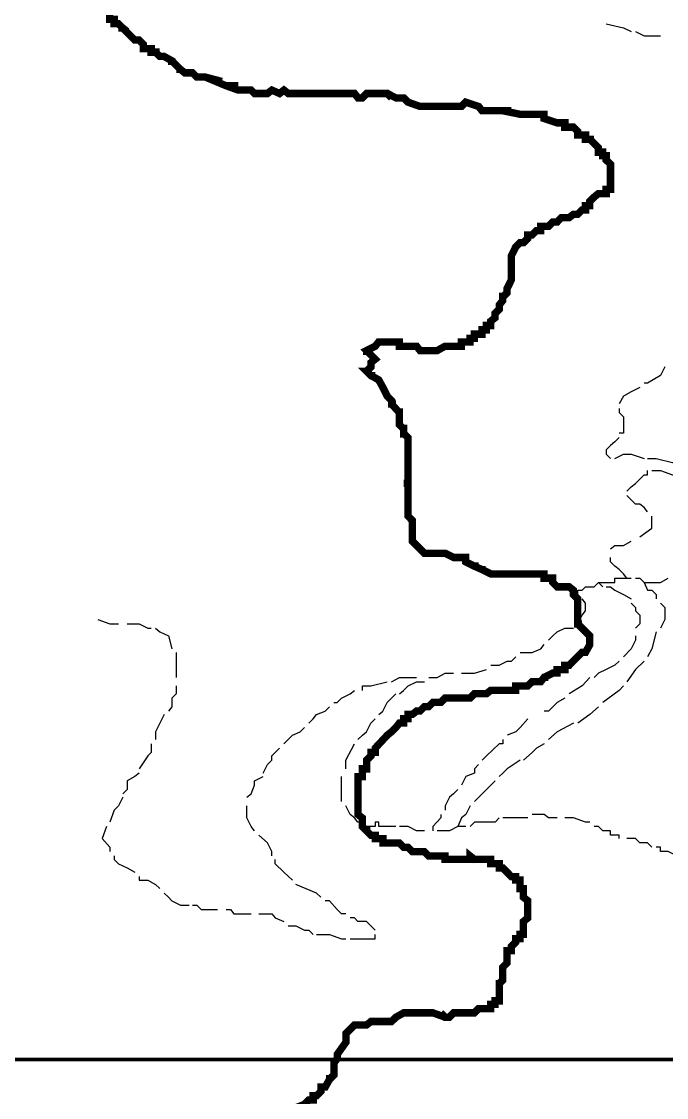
# Model space of a CAD drawing. Header units: millimetres. Extents: x -3588 to 75209, y -3737 to 38254.
# Drawn here: x 27553.7 to 27765, y 5341 to 5693.2 of the extents above; entities that cross this region are included whole.
import ezdxf

# ---------------------------------------------------------------- set-up
doc = ezdxf.new("R2010")
doc.units = ezdxf.units.MM
doc.layers.add('P', color=253, linetype='Continuous')

msp = doc.modelspace()

# ---------------------------------------------------------------- linework, layer by layer
at = {"layer": 'P', "const_width": 2.417}
for points in [[(27714.156, 5389.033), (27714.156, 5390.441), (27715.564, 5391.85), (27715.564, 5392.97), (27716.989, 5392.97), (27716.989, 5394.394), (27718.109, 5394.394), (27718.109, 5395.803), (27718.109, 5397.211), (27718.109, 5398.619), (27719.517, 5399.755), (27719.517, 5401.164), (27719.517, 5402.572), (27719.517, 5403.98), (27719.517, 5405.405), (27718.109, 5406.525), (27718.109, 5407.933), (27718.109, 5409.358), (27716.989, 5409.358), (27716.989, 5410.766), (27716.989, 5412.174), (27715.564, 5412.174), (27715.564, 5413.295), (27714.156, 5413.295), (27712.748, 5414.719), (27711.339, 5416.127), (27710.203, 5416.127), (27710.203, 5417.536), (27708.795, 5417.536), (27707.386, 5417.536), (27707.386, 5418.944), (27705.978, 5418.944), (27704.554, 5418.944), (27703.433, 5418.944), (27702.025, 5418.944), (27700.617, 5420.08), (27700.617, 5418.944), (27699.193, 5418.944), (27697.784, 5418.944), (27696.664, 5418.944), (27695.24, 5418.944), (27693.831, 5418.944), (27692.423, 5418.944), (27692.423, 5420.08), (27691.015, 5420.08), (27689.878, 5420.08), (27688.47, 5420.08), (27687.062, 5420.08), (27685.653, 5421.488), (27684.229, 5421.488), (27683.109, 5421.488), (27681.7, 5421.488), (27680.292, 5422.897), (27678.868, 5422.897), (27677.459, 5424.305), (27676.339, 5424.305), (27674.915, 5424.305), (27673.507, 5424.305), (27672.098, 5424.305), (27672.098, 5425.729), (27670.69, 5425.729), (27669.554, 5425.729), (27669.554, 5426.85), (27668.145, 5426.85), (27666.737, 5428.258), (27665.329, 5429.682), (27665.329, 5431.091), (27665.329, 5432.499), (27663.904, 5433.619), (27663.904, 5435.044), (27663.904, 5436.452), (27663.904, 5437.86), (27663.904, 5439.269), (27663.904, 5440.405), (27663.904, 5441.813), (27663.904, 5443.222), (27663.904, 5444.63), (27663.904, 5446.054), (27665.329, 5446.054), (27665.329, 5447.174), (27665.329, 5448.583), (27666.737, 5448.583), (27666.737, 5450.007), (27666.737, 5451.415), (27668.145, 5452.824), (27668.145, 5453.944), (27669.554, 5453.944), (27669.554, 5455.368), (27673.507, 5459.593), (27674.915, 5460.73), (27676.339, 5462.138), (27677.459, 5463.546), (27678.868, 5463.546), (27678.868, 5464.955), (27680.292, 5464.955), (27680.292, 5466.379), (27681.7, 5466.379), (27683.109, 5467.499), (27684.229, 5467.499), (27685.653, 5468.907), (27687.062, 5468.907), (27688.47, 5470.332), (27691.015, 5470.332), (27692.423, 5471.74), (27693.831, 5471.74), (27695.24, 5471.74), (27696.664, 5471.74), (27697.784, 5471.74), (27699.193, 5471.74), (27700.617, 5471.74), (27702.025, 5473.148), (27703.433, 5473.148), (27704.554, 5473.148), (27705.978, 5473.148), (27707.386, 5474.269), (27708.795, 5474.269), (27710.203, 5474.269), (27711.339, 5474.269), (27712.748, 5474.269), (27714.156, 5474.269), (27715.564, 5474.269), (27715.564, 5475.693), (27718.109, 5475.693), (27719.517, 5475.693), (27720.942, 5477.101), (27722.35, 5477.101), (27723.758, 5477.101), (27724.878, 5478.51), (27727.711, 5479.918), (27729.119, 5479.918), (27729.119, 5481.054), (27730.528, 5481.054), (27731.664, 5481.054), (27731.664, 5482.463), (27733.072, 5482.463), (27734.481, 5483.871), (27735.889, 5485.279), (27737.313, 5486.704), (27738.434, 5486.704), (27739.842, 5489.232), (27739.842, 5490.657), (27739.842, 5492.065), (27738.434, 5493.473), (27737.313, 5494.593), (27735.889, 5496.018), (27735.889, 5497.426), (27735.889, 5498.834), (27735.889, 5500.243), (27735.889, 5501.379), (27735.889, 5502.787), (27735.889, 5504.196), (27734.481, 5505.604), (27734.481, 5507.028), (27733.072, 5508.149), (27731.664, 5508.149), (27730.528, 5508.149), (27729.119, 5508.149), (27727.711, 5509.557), (27727.711, 5510.981), (27726.303, 5510.981), (27724.878, 5510.981), (27724.878, 5512.39), (27723.758, 5512.39), (27722.35, 5512.39), (27720.942, 5512.39), (27719.517, 5512.39), (27716.989, 5512.39), (27714.156, 5512.39), (27711.339, 5512.39), (27710.203, 5512.39), (27707.386, 5512.39), (27704.554, 5513.798), (27702.025, 5514.918), (27699.193, 5516.342), (27699.193, 5517.751), (27697.784, 5517.751), (27695.24, 5517.751), (27692.423, 5519.159), (27691.015, 5519.159), (27688.47, 5519.159), (27685.653, 5519.159), (27684.229, 5520.567), (27683.109, 5521.704), (27681.7, 5523.112), (27681.7, 5525.929), (27681.7, 5527.353), (27681.7, 5529.882), (27680.292, 5531.306), (27680.292, 5532.714), (27680.292, 5535.243), (27680.292, 5539.484), (27680.292, 5540.892), (27680.292, 5542.028), (27678.868, 5542.028), (27680.292, 5542.028), (27680.292, 5544.845), (27680.292, 5546.253), (27680.292, 5550.206), (27680.292, 5551.631), (27680.292, 5554.447), (27680.292, 5556.992), (27678.868, 5558.4), (27678.868, 5559.809), (27677.459, 5561.217), (27677.459, 5563.761), (27677.459, 5565.17), (27674.915, 5568.002), (27674.915, 5569.123), (27673.507, 5570.531), (27672.098, 5573.364), (27670.69, 5575.892), (27668.145, 5577.317), (27666.737, 5578.725), (27668.145, 5580.133), (27668.145, 5581.542), (27669.554, 5582.678), (27668.145, 5584.086), (27666.737, 5585.495), (27669.554, 5586.903), (27670.69, 5588.327), (27672.098, 5588.327), (27673.507, 5588.327), (27674.915, 5588.327), (27676.339, 5588.327), (27677.459, 5588.327), (27677.459, 5586.903), (27678.868, 5586.903), (27680.292, 5586.903), (27681.7, 5586.903), (27683.109, 5586.903), (27684.229, 5585.495), (27685.653, 5585.495), (27687.062, 5585.495), (27688.47, 5585.495), (27689.878, 5585.495), (27692.423, 5586.903), (27693.831, 5586.903), (27695.24, 5586.903), (27696.664, 5586.903), (27697.784, 5586.903), (27697.784, 5588.327), (27699.193, 5588.327), (27700.617, 5588.327), (27700.617, 5589.447), (27702.025, 5589.447), (27702.025, 5590.856), (27704.554, 5590.856), (27704.554, 5592.28), (27705.978, 5592.28), (27705.978, 5593.688), (27707.386, 5593.688), (27707.386, 5595.097), (27708.795, 5596.217), (27708.795, 5597.641), (27710.203, 5599.05), (27710.203, 5600.458), (27711.339, 5601.866), (27711.339, 5603.003), (27712.748, 5604.411), (27712.748, 5605.819), (27714.156, 5608.652), (27714.156, 5609.772), (27714.156, 5611.18), (27714.156, 5614.013), (27714.156, 5615.421), (27714.156, 5616.542), (27715.564, 5619.374), (27716.989, 5620.783), (27718.109, 5620.783), (27719.517, 5622.191), (27719.517, 5623.327), (27720.942, 5623.327), (27722.35, 5624.736), (27723.758, 5624.736), (27723.758, 5626.144), (27724.878, 5626.144), (27726.303, 5626.144), (27727.711, 5627.552), (27729.119, 5627.552), (27730.528, 5628.977), (27731.664, 5628.977), (27733.072, 5628.977), (27734.481, 5630.097), (27735.889, 5630.097), (27737.313, 5631.505), (27738.434, 5631.505), (27738.434, 5632.93), (27739.842, 5632.93), (27739.842, 5634.338), (27741.266, 5635.746), (27742.675, 5636.866), (27744.083, 5636.866), (27745.203, 5636.866), (27745.203, 5638.291), (27746.628, 5638.291), (27746.628, 5639.699), (27746.628, 5641.107), (27746.628, 5642.516), (27746.628, 5643.652), (27746.628, 5645.06), (27746.628, 5646.469), (27745.203, 5647.877), (27745.203, 5649.301), (27744.083, 5649.301), (27744.083, 5650.422), (27742.675, 5650.422), (27742.675, 5651.83), (27741.266, 5653.254), (27739.842, 5654.663), (27738.434, 5654.663), (27738.434, 5656.071), (27737.313, 5656.071), (27735.889, 5656.071), (27735.889, 5657.191), (27734.481, 5658.615), (27731.664, 5658.615), (27731.664, 5660.024), (27729.119, 5660.024), (27724.878, 5661.432), (27724.878, 5662.84), (27722.35, 5662.84), (27720.942, 5662.84), (27719.517, 5662.84), (27718.109, 5662.84), (27716.989, 5662.84), (27711.339, 5663.977), (27708.795, 5663.977), (27705.978, 5663.977), (27704.554, 5663.977), (27703.433, 5665.385), (27699.193, 5666.793), (27697.784, 5665.385), (27693.831, 5665.385), (27692.423, 5665.385), (27691.015, 5665.385), (27689.878, 5665.385), (27687.062, 5665.385), (27685.653, 5665.385), (27684.229, 5665.385), (27680.292, 5666.793), (27678.868, 5668.202), (27677.459, 5668.202), (27676.339, 5668.202), (27673.507, 5669.626), (27670.69, 5669.626), (27669.554, 5669.626), (27666.737, 5669.626), (27665.329, 5668.202), (27663.904, 5668.202), (27662.784, 5669.626), (27659.967, 5669.626), (27658.543, 5669.626), (27654.59, 5669.626), (27651.774, 5669.626), (27646.412, 5669.626), (27641.051, 5669.626), (27639.643, 5670.746), (27638.218, 5669.626), (27635.69, 5670.746), (27634.265, 5669.626), (27631.449, 5669.626), (27630.04, 5669.626), (27628.904, 5670.746), (27627.496, 5670.746), (27624.679, 5670.746), (27620.726, 5672.155), (27613.941, 5674.987), (27612.532, 5674.987), (27611.124, 5674.987), (27609.716, 5676.396), (27608.579, 5676.396), (27607.171, 5676.396), (27605.763, 5677.516), (27602.93, 5680.349), (27600.402, 5681.757), (27598.993, 5681.757), (27597.569, 5683.165), (27596.161, 5683.165), (27596.161, 5684.301), (27595.04, 5684.301), (27593.616, 5684.301), (27593.616, 5685.71), (27592.208, 5687.118), (27590.799, 5687.118), (27589.391, 5688.526), (27586.846, 5691.071), (27585.438, 5692.479), (27584.03, 5692.479), (27584.03, 5693.904), (27582.605, 5693.904), (27582.605, 5695.312)], [(27584.03, 5692.479), (27584.03, 5693.904), (27582.605, 5693.904), (27582.605, 5695.312)], [(27588.255, 5689.951), (27586.846, 5691.071), (27585.438, 5691.071)], [(27598.993, 5683.165), (27597.569, 5683.165), (27596.161, 5683.165), (27596.161, 5684.301), (27595.04, 5684.301), (27593.616, 5684.301), (27593.616, 5685.71), (27592.208, 5687.118), (27590.799, 5687.118), (27589.391, 5688.526)], [(27602.93, 5678.94), (27602.93, 5680.349), (27600.402, 5681.757)], [(27607.171, 5676.396), (27605.763, 5677.516), (27604.355, 5677.516)], [(27619.318, 5673.579), (27613.941, 5674.987), (27612.532, 5674.987), (27611.124, 5674.987), (27609.716, 5676.396), (27608.579, 5676.396)], [(27624.679, 5672.155), (27620.726, 5672.155)], [(27628.904, 5670.746), (27627.496, 5670.746), (27626.088, 5670.746)], [(27641.051, 5669.626), (27639.643, 5670.746), (27638.218, 5669.626), (27635.69, 5670.746), (27634.265, 5669.626), (27631.449, 5669.626)], [(27646.412, 5669.626), (27643.58, 5669.626)], [(27651.774, 5669.626), (27649.229, 5669.626)], [(27663.904, 5668.202), (27662.784, 5669.626), (27659.967, 5669.626), (27658.543, 5669.626), (27654.59, 5669.626), (27653.182, 5669.626)], [(27669.554, 5669.626), (27666.737, 5669.626), (27665.329, 5668.202)], [(27674.915, 5668.202), (27673.507, 5669.626), (27670.69, 5669.626)], [(27687.062, 5665.385), (27685.653, 5665.385), (27684.229, 5665.385), (27680.292, 5666.793), (27678.868, 5668.202), (27677.459, 5668.202), (27676.339, 5668.202)], [(27710.203, 5663.977), (27708.795, 5663.977), (27705.978, 5663.977), (27704.554, 5663.977), (27703.433, 5665.385), (27699.193, 5666.793)], [(27692.423, 5665.385), (27691.015, 5665.385), (27689.878, 5665.385), (27688.47, 5665.385)], [(27697.784, 5665.385), (27693.831, 5665.385)], [(27714.156, 5663.977), (27711.339, 5663.977)], [(27719.517, 5662.84), (27718.109, 5662.84), (27716.989, 5662.84)], [(27731.664, 5658.615), (27731.664, 5660.024), (27729.119, 5660.024), (27724.878, 5661.432), (27724.878, 5662.84), (27722.35, 5662.84)], [(27735.889, 5657.191), (27734.481, 5658.615), (27733.072, 5658.615)], [(27741.266, 5654.663), (27739.842, 5654.663), (27738.434, 5654.663), (27738.434, 5656.071), (27737.313, 5656.071)], [(27746.628, 5643.652), (27746.628, 5645.06), (27746.628, 5646.469), (27745.203, 5647.877), (27745.203, 5649.301), (27744.083, 5649.301), (27744.083, 5650.422), (27742.675, 5650.422), (27742.675, 5651.83), (27741.266, 5653.254)], [(27746.628, 5638.291), (27746.628, 5639.699), (27746.628, 5641.107), (27746.628, 5642.516)], [(27731.664, 5628.977), (27733.072, 5628.977), (27734.481, 5630.097), (27735.889, 5630.097), (27737.313, 5631.505), (27738.434, 5631.505), (27738.434, 5632.93), (27739.842, 5632.93), (27739.842, 5634.338)], [(27741.266, 5635.746), (27742.675, 5636.866), (27744.083, 5636.866), (27745.203, 5636.866)], [(27727.711, 5627.552), (27729.119, 5627.552), (27730.528, 5628.977)], [(27714.156, 5615.421), (27714.156, 5616.542), (27715.564, 5619.374), (27716.989, 5620.783), (27718.109, 5620.783), (27719.517, 5622.191), (27719.517, 5623.327), (27720.942, 5623.327)], [(27722.35, 5624.736), (27723.758, 5624.736), (27723.758, 5626.144), (27724.878, 5626.144)], [(27714.156, 5611.18), (27714.156, 5614.013)], [(27712.748, 5605.819), (27714.156, 5608.652)], [(27707.386, 5595.097), (27708.795, 5596.217), (27708.795, 5597.641), (27710.203, 5599.05), (27710.203, 5600.458), (27711.339, 5601.866), (27711.339, 5603.003), (27711.339, 5604.411)], [(27703.433, 5590.856), (27704.554, 5590.856), (27704.554, 5592.28), (27705.978, 5592.28), (27705.978, 5593.688)], [(27666.737, 5584.086), (27666.737, 5585.495), (27669.554, 5586.903), (27670.69, 5588.327), (27672.098, 5588.327), (27673.507, 5588.327), (27674.915, 5588.327)], [(27677.459, 5588.327), (27677.459, 5586.903), (27678.868, 5586.903), (27680.292, 5586.903)], [(27699.193, 5588.327), (27700.617, 5588.327), (27700.617, 5589.447), (27702.025, 5589.447)], [(27681.7, 5586.903), (27683.109, 5586.903), (27684.229, 5585.495), (27685.653, 5585.495)], [(27687.062, 5585.495), (27688.47, 5585.495), (27689.878, 5585.495), (27692.423, 5586.903), (27693.831, 5586.903), (27695.24, 5586.903), (27696.664, 5586.903), (27697.784, 5586.903)], [(27668.145, 5580.133), (27668.145, 5581.542), (27669.554, 5582.678), (27668.145, 5584.086)], [(27669.554, 5577.317), (27668.145, 5577.317), (27666.737, 5578.725), (27668.145, 5578.725)], [(27676.339, 5568.002), (27674.915, 5568.002), (27674.915, 5569.123), (27673.507, 5570.531), (27672.098, 5573.364), (27670.69, 5575.892)], [(27677.459, 5562.353), (27677.459, 5563.761), (27677.459, 5565.17), (27677.459, 5566.578)], [(27678.868, 5556.992), (27678.868, 5558.4), (27678.868, 5559.809), (27678.868, 5561.217)], [(27680.292, 5544.845), (27680.292, 5546.253), (27680.292, 5550.206), (27680.292, 5551.631), (27680.292, 5554.447), (27680.292, 5555.568)], [(27680.292, 5540.892), (27680.292, 5542.028), (27678.868, 5542.028), (27680.292, 5542.028), (27680.292, 5543.437)], [(27680.292, 5535.243), (27680.292, 5538.076)], [(27681.7, 5523.112), (27681.7, 5525.929), (27681.7, 5527.353), (27681.7, 5529.882), (27680.292, 5531.306), (27680.292, 5532.714)], [(27685.653, 5519.159), (27684.229, 5520.567), (27683.109, 5521.704)], [(27691.015, 5519.159), (27688.47, 5519.159)], [(27703.433, 5514.918), (27702.025, 5514.918), (27699.193, 5516.342), (27699.193, 5517.751), (27697.784, 5517.751), (27695.24, 5517.751), (27692.423, 5519.159)], [(27707.386, 5512.39), (27704.554, 5513.798), (27704.554, 5514.918)], [(27712.748, 5512.39), (27711.339, 5512.39), (27710.203, 5512.39), (27708.795, 5512.39)], [(27724.878, 5512.39), (27723.758, 5512.39), (27722.35, 5512.39), (27720.942, 5512.39), (27719.517, 5512.39), (27716.989, 5512.39), (27714.156, 5512.39)], [(27729.119, 5508.149), (27727.711, 5509.557), (27727.711, 5510.981), (27726.303, 5510.981)], [(27734.481, 5507.028), (27733.072, 5508.149), (27731.664, 5508.149), (27730.528, 5508.149)], [(27737.313, 5496.018), (27735.889, 5496.018), (27735.889, 5497.426), (27735.889, 5498.834), (27735.889, 5500.243), (27735.889, 5501.379), (27735.889, 5502.787), (27735.889, 5504.196), (27734.481, 5505.604)], [(27739.842, 5490.657), (27739.842, 5492.065), (27738.434, 5493.473), (27737.313, 5494.593)], [(27737.313, 5486.704), (27738.434, 5486.704), (27739.842, 5489.232)], [(27727.711, 5479.918), (27729.119, 5479.918), (27729.119, 5481.054), (27730.528, 5481.054), (27731.664, 5481.054), (27731.664, 5482.463), (27733.072, 5482.463), (27734.481, 5483.871), (27735.889, 5485.279)], [(27705.978, 5473.148), (27707.386, 5474.269), (27708.795, 5474.269), (27710.203, 5474.269), (27711.339, 5474.269), (27712.748, 5474.269), (27714.156, 5474.269), (27715.564, 5474.269), (27715.564, 5475.693), (27716.989, 5475.693)], [(27718.109, 5475.693), (27719.517, 5475.693), (27720.942, 5477.101)], [(27723.758, 5477.101), (27724.878, 5478.51), (27726.303, 5478.51)], [(27700.617, 5471.74), (27702.025, 5473.148), (27703.433, 5473.148), (27704.554, 5473.148)], [(27684.229, 5467.499), (27685.653, 5468.907), (27687.062, 5468.907), (27688.47, 5470.332), (27691.015, 5470.332), (27692.423, 5471.74), (27693.831, 5471.74)], [(27695.24, 5471.74), (27696.664, 5471.74), (27697.784, 5471.74), (27699.193, 5471.74)], [(27680.292, 5464.955), (27680.292, 5466.379), (27681.7, 5466.379), (27683.109, 5467.499)], [(27676.339, 5462.138), (27677.459, 5463.546), (27678.868, 5463.546)], [(27668.145, 5452.824), (27668.145, 5453.944), (27669.554, 5453.944), (27669.554, 5455.368), (27673.507, 5459.593), (27674.915, 5460.73)], [(27665.329, 5447.174), (27665.329, 5448.583), (27666.737, 5448.583), (27666.737, 5450.007), (27666.737, 5451.415)], [(27663.904, 5443.222), (27663.904, 5444.63), (27663.904, 5446.054)], [(27665.329, 5431.091), (27665.329, 5432.499), (27663.904, 5433.619), (27663.904, 5435.044), (27663.904, 5436.452), (27663.904, 5437.86), (27663.904, 5439.269), (27663.904, 5440.405)], [(27669.554, 5426.85), (27668.145, 5426.85), (27666.737, 5428.258), (27666.737, 5429.682)], [(27673.507, 5424.305), (27672.098, 5424.305), (27672.098, 5425.729), (27670.69, 5425.729)], [(27684.229, 5421.488), (27683.109, 5421.488), (27681.7, 5421.488), (27680.292, 5422.897), (27678.868, 5422.897), (27677.459, 5424.305), (27676.339, 5424.305), (27674.915, 5424.305)], [(27689.878, 5420.08), (27688.47, 5420.08), (27687.062, 5420.08)], [(27695.24, 5418.944), (27693.831, 5418.944), (27692.423, 5418.944), (27692.423, 5420.08), (27691.015, 5420.08)], [(27707.386, 5418.944), (27705.978, 5418.944), (27704.554, 5418.944), (27703.433, 5418.944), (27702.025, 5418.944), (27700.617, 5420.08), (27700.617, 5418.944), (27699.193, 5418.944), (27697.784, 5418.944), (27696.664, 5418.944)], [(27711.339, 5416.127), (27710.203, 5416.127), (27710.203, 5417.536), (27708.795, 5417.536)], [(27715.564, 5412.174), (27715.564, 5413.295), (27714.156, 5413.295), (27712.748, 5414.719)], [(27719.517, 5401.164), (27719.517, 5402.572), (27719.517, 5403.98), (27719.517, 5405.405), (27718.109, 5406.525), (27718.109, 5407.933), (27718.109, 5409.358), (27716.989, 5409.358), (27716.989, 5410.766)], [(27718.109, 5395.803), (27718.109, 5397.211), (27718.109, 5398.619), (27719.517, 5399.755)], [(27715.564, 5391.85), (27715.564, 5392.97), (27716.989, 5392.97), (27716.989, 5394.394)], [(27699.193, 5368.708), (27700.617, 5368.708), (27702.025, 5368.708), (27703.433, 5370.117), (27704.554, 5370.117), (27705.978, 5370.117), (27707.386, 5370.117), (27707.386, 5371.525), (27708.795, 5371.525), (27708.795, 5372.645), (27710.203, 5372.645), (27710.203, 5374.069), (27710.203, 5375.478), (27710.203, 5378.294), (27711.339, 5379.431), (27711.339, 5380.839), (27711.339, 5382.247), (27711.339, 5383.656), (27712.748, 5385.08), (27712.748, 5386.2), (27712.748, 5387.609), (27712.748, 5389.033), (27714.156, 5389.033)], [(27711.339, 5380.839), (27711.339, 5382.247), (27711.339, 5383.656), (27712.748, 5385.08), (27712.748, 5386.2), (27712.748, 5387.609), (27712.748, 5389.033), (27714.156, 5389.033), (27714.156, 5390.441)], [(27710.203, 5375.478), (27710.203, 5378.294), (27711.339, 5378.294)], [(27707.386, 5371.525), (27708.795, 5371.525), (27708.795, 5372.645), (27710.203, 5372.645), (27710.203, 5374.069)], [(27695.24, 5368.708), (27697.784, 5368.708), (27699.193, 5368.708), (27700.617, 5368.708), (27702.025, 5368.708), (27703.433, 5370.117), (27704.554, 5370.117), (27705.978, 5370.117)], [(27646.412, 5338.781), (27647.821, 5340.19), (27649.229, 5340.19), (27649.229, 5341.598), (27650.365, 5341.598), (27651.774, 5343.006), (27651.774, 5344.431), (27653.182, 5344.431), (27654.59, 5346.959), (27656.014, 5348.384), (27656.014, 5349.792), (27656.014, 5351.2), (27656.014, 5352.32), (27657.135, 5353.745), (27657.135, 5355.153), (27659.967, 5359.106), (27659.967, 5360.514), (27659.967, 5361.923), (27661.376, 5363.331), (27662.784, 5364.755), (27665.329, 5364.755), (27666.737, 5364.755), (27668.145, 5365.876), (27670.69, 5365.876), (27672.098, 5365.876), (27673.507, 5365.876), (27674.915, 5365.876), (27676.339, 5367.284), (27678.868, 5368.708), (27681.7, 5368.708), (27685.653, 5368.708), (27687.062, 5368.708), (27688.47, 5368.708), (27692.423, 5367.284), (27693.831, 5367.284), (27695.24, 5368.708), (27699.193, 5368.708)], [(27673.507, 5365.876), (27674.915, 5365.876), (27676.339, 5367.284), (27678.868, 5368.708), (27681.7, 5368.708), (27684.229, 5368.708)], [(27685.653, 5368.708), (27687.062, 5368.708), (27688.47, 5368.708)], [(27691.015, 5368.708), (27692.423, 5367.284), (27693.831, 5367.284)], [(27657.135, 5353.745), (27657.135, 5355.153), (27659.967, 5359.106), (27659.967, 5360.514), (27659.967, 5361.923), (27661.376, 5363.331)], [(27662.784, 5364.755), (27665.329, 5364.755), (27666.737, 5364.755)], [(27668.145, 5365.876), (27670.69, 5365.876), (27672.098, 5365.876)], [(27656.014, 5349.792), (27656.014, 5351.2), (27656.014, 5352.32), (27657.135, 5352.32)], [(27653.182, 5344.431), (27654.59, 5346.959), (27654.59, 5348.384)], [(27643.58, 5337.645), (27646.412, 5338.781), (27647.821, 5340.19), (27649.229, 5340.19), (27649.229, 5341.598), (27650.365, 5341.598), (27651.774, 5343.006)]]:
    msp.add_lwpolyline(points, dxfattribs=at)
at = {"layer": 'P', "color": 254, "const_width": 1.2}
for points in [[(27649.229, 5340.19), (27649.229, 5341.598), (27650.365, 5341.598), (27651.774, 5343.006), (27651.774, 5344.431), (27653.182, 5344.431), (27654.59, 5346.959), (27656.014, 5348.384), (27656.014, 5349.792), (27656.014, 5351.2), (27656.014, 5352.32), (27657.135, 5353.745), (27657.135, 5355.153), (27659.967, 5359.106), (27659.967, 5360.514), (27659.967, 5361.923), (27661.376, 5363.331), (27662.784, 5364.755), (27665.329, 5364.755), (27666.737, 5364.755), (27668.145, 5365.876), (27670.69, 5365.876), (27672.098, 5365.876), (27673.507, 5365.876), (27674.915, 5365.876), (27676.339, 5367.284), (27678.868, 5368.708), (27681.7, 5368.708), (27685.653, 5368.708), (27687.062, 5368.708), (27688.47, 5368.708), (27692.423, 5367.284), (27693.831, 5367.284), (27695.24, 5368.708), (27697.784, 5368.708), (27699.193, 5368.708), (27700.617, 5368.708), (27702.025, 5368.708), (27703.433, 5370.117), (27704.554, 5370.117), (27705.978, 5370.117), (27707.386, 5370.117), (27707.386, 5371.525), (27708.795, 5371.525), (27708.795, 5372.645), (27710.203, 5372.645), (27710.203, 5374.069), (27710.203, 5375.478), (27710.203, 5378.294), (27711.339, 5379.431), (27711.339, 5380.839), (27711.339, 5382.247), (27711.339, 5383.656), (27712.748, 5385.08), (27712.748, 5386.2), (27712.748, 5387.609), (27712.748, 5389.033), (27714.156, 5389.033), (27714.156, 5390.441), (27715.564, 5391.85), (27715.564, 5392.97), (27716.989, 5392.97), (27716.989, 5394.394), (27718.109, 5394.394), (27718.109, 5395.803), (27718.109, 5397.211), (27718.109, 5398.619), (27719.517, 5399.755), (27719.517, 5401.164), (27719.517, 5402.572), (27719.517, 5403.98), (27719.517, 5405.405), (27718.109, 5406.525), (27718.109, 5407.933), (27718.109, 5409.358), (27716.989, 5409.358), (27716.989, 5410.766), (27716.989, 5412.174), (27715.564, 5412.174), (27715.564, 5413.295), (27714.156, 5413.295), (27712.748, 5414.719), (27711.339, 5416.127), (27710.203, 5416.127), (27710.203, 5417.536), (27708.795, 5417.536), (27707.386, 5417.536), (27707.386, 5418.944), (27705.978, 5418.944), (27704.554, 5418.944), (27703.433, 5418.944), (27702.025, 5418.944), (27700.617, 5420.08), (27700.617, 5418.944), (27699.193, 5418.944), (27697.784, 5418.944), (27696.664, 5418.944), (27695.24, 5418.944), (27693.831, 5418.944), (27692.423, 5418.944), (27692.423, 5420.08), (27691.015, 5420.08), (27689.878, 5420.08), (27688.47, 5420.08), (27687.062, 5420.08), (27685.653, 5421.488), (27684.229, 5421.488), (27683.109, 5421.488), (27681.7, 5421.488), (27680.292, 5422.897), (27678.868, 5422.897), (27677.459, 5424.305), (27676.339, 5424.305), (27674.915, 5424.305), (27673.507, 5424.305), (27672.098, 5424.305), (27672.098, 5425.729), (27670.69, 5425.729), (27669.554, 5425.729), (27669.554, 5426.85), (27668.145, 5426.85), (27666.737, 5428.258), (27665.329, 5429.682), (27665.329, 5431.091), (27665.329, 5432.499), (27663.904, 5433.619), (27663.904, 5435.044), (27663.904, 5436.452), (27663.904, 5437.86), (27663.904, 5439.269), (27663.904, 5440.405), (27663.904, 5441.813), (27663.904, 5443.222), (27663.904, 5444.63), (27663.904, 5446.054), (27665.329, 5446.054), (27665.329, 5447.174), (27665.329, 5448.583), (27666.737, 5448.583), (27666.737, 5450.007), (27666.737, 5451.415), (27668.145, 5452.824), (27668.145, 5453.944), (27669.554, 5453.944), (27669.554, 5455.368), (27673.507, 5459.593), (27674.915, 5460.73), (27676.339, 5462.138), (27677.459, 5463.546), (27678.868, 5463.546), (27678.868, 5464.955), (27680.292, 5464.955), (27680.292, 5466.379), (27681.7, 5466.379), (27683.109, 5467.499), (27684.229, 5467.499), (27685.653, 5468.907), (27687.062, 5468.907), (27688.47, 5470.332), (27691.015, 5470.332), (27692.423, 5471.74), (27693.831, 5471.74), (27695.24, 5471.74), (27696.664, 5471.74), (27697.784, 5471.74), (27699.193, 5471.74), (27700.617, 5471.74), (27702.025, 5473.148), (27703.433, 5473.148), (27704.554, 5473.148), (27705.978, 5473.148), (27707.386, 5474.269), (27708.795, 5474.269), (27710.203, 5474.269), (27711.339, 5474.269), (27712.748, 5474.269), (27714.156, 5474.269), (27715.564, 5474.269), (27715.564, 5475.693), (27718.109, 5475.693), (27719.517, 5475.693), (27720.942, 5477.101), (27722.35, 5477.101), (27723.758, 5477.101), (27724.878, 5478.51), (27727.711, 5479.918), (27729.119, 5479.918), (27729.119, 5481.054), (27730.528, 5481.054), (27731.664, 5481.054), (27731.664, 5482.463), (27733.072, 5482.463), (27734.481, 5483.871), (27735.889, 5485.279), (27737.313, 5486.704), (27738.434, 5486.704), (27739.842, 5489.232), (27739.842, 5490.657), (27739.842, 5492.065), (27738.434, 5493.473), (27737.313, 5494.593), (27735.889, 5496.018), (27735.889, 5497.426), (27735.889, 5498.834), (27735.889, 5500.243), (27735.889, 5501.379), (27735.889, 5502.787), (27735.889, 5504.196), (27734.481, 5505.604), (27734.481, 5507.028), (27733.072, 5508.149), (27731.664, 5508.149), (27730.528, 5508.149), (27729.119, 5508.149), (27727.711, 5509.557), (27727.711, 5510.981), (27726.303, 5510.981), (27724.878, 5510.981), (27724.878, 5512.39), (27723.758, 5512.39), (27722.35, 5512.39), (27720.942, 5512.39), (27719.517, 5512.39), (27716.989, 5512.39), (27714.156, 5512.39), (27711.339, 5512.39), (27710.203, 5512.39), (27707.386, 5512.39), (27704.554, 5513.798), (27702.025, 5514.918), (27699.193, 5516.342), (27699.193, 5517.751), (27697.784, 5517.751), (27695.24, 5517.751), (27692.423, 5519.159), (27691.015, 5519.159), (27688.47, 5519.159), (27685.653, 5519.159), (27684.229, 5520.567), (27683.109, 5521.704), (27681.7, 5523.112), (27681.7, 5525.929), (27681.7, 5527.353), (27681.7, 5529.882), (27680.292, 5531.306), (27680.292, 5532.714), (27680.292, 5535.243), (27680.292, 5539.484), (27680.292, 5540.892), (27680.292, 5542.028), (27678.868, 5542.028), (27680.292, 5542.028), (27680.292, 5544.845), (27680.292, 5546.253), (27680.292, 5550.206), (27680.292, 5551.631), (27680.292, 5554.447), (27680.292, 5556.992), (27678.868, 5558.4), (27678.868, 5559.809), (27677.459, 5561.217), (27677.459, 5563.761), (27677.459, 5565.17), (27674.915, 5568.002), (27674.915, 5569.123), (27673.507, 5570.531), (27672.098, 5573.364), (27670.69, 5575.892), (27668.145, 5577.317), (27666.737, 5578.725), (27668.145, 5580.133), (27668.145, 5581.542), (27669.554, 5582.678), (27668.145, 5584.086), (27666.737, 5585.495), (27669.554, 5586.903), (27670.69, 5588.327), (27672.098, 5588.327), (27673.507, 5588.327), (27674.915, 5588.327), (27676.339, 5588.327), (27677.459, 5588.327), (27677.459, 5586.903), (27678.868, 5586.903), (27680.292, 5586.903), (27681.7, 5586.903), (27683.109, 5586.903), (27684.229, 5585.495), (27685.653, 5585.495), (27687.062, 5585.495), (27688.47, 5585.495), (27689.878, 5585.495), (27692.423, 5586.903), (27693.831, 5586.903), (27695.24, 5586.903), (27696.664, 5586.903), (27697.784, 5586.903), (27697.784, 5588.327), (27699.193, 5588.327), (27700.617, 5588.327), (27700.617, 5589.447), (27702.025, 5589.447), (27702.025, 5590.856), (27704.554, 5590.856), (27704.554, 5592.28), (27705.978, 5592.28), (27705.978, 5593.688), (27707.386, 5593.688), (27707.386, 5595.097), (27708.795, 5596.217), (27708.795, 5597.641), (27710.203, 5599.05), (27710.203, 5600.458), (27711.339, 5601.866), (27711.339, 5603.003), (27712.748, 5604.411), (27712.748, 5605.819), (27714.156, 5608.652), (27714.156, 5609.772), (27714.156, 5611.18), (27714.156, 5614.013), (27714.156, 5615.421), (27714.156, 5616.542), (27715.564, 5619.374), (27716.989, 5620.783), (27718.109, 5620.783), (27719.517, 5622.191), (27719.517, 5623.327), (27720.942, 5623.327), (27722.35, 5624.736), (27723.758, 5624.736), (27723.758, 5626.144), (27724.878, 5626.144), (27726.303, 5626.144), (27727.711, 5627.552), (27729.119, 5627.552), (27730.528, 5628.977), (27731.664, 5628.977), (27733.072, 5628.977), (27734.481, 5630.097), (27735.889, 5630.097), (27737.313, 5631.505), (27738.434, 5631.505), (27738.434, 5632.93), (27739.842, 5632.93), (27739.842, 5634.338), (27741.266, 5635.746), (27742.675, 5636.866), (27744.083, 5636.866), (27745.203, 5636.866), (27745.203, 5638.291), (27746.628, 5638.291), (27746.628, 5639.699), (27746.628, 5641.107), (27746.628, 5642.516), (27746.628, 5643.652), (27746.628, 5645.06), (27746.628, 5646.469), (27745.203, 5647.877), (27745.203, 5649.301), (27744.083, 5649.301), (27744.083, 5650.422), (27742.675, 5650.422), (27742.675, 5651.83), (27741.266, 5653.254), (27739.842, 5654.663), (27738.434, 5654.663), (27738.434, 5656.071), (27737.313, 5656.071), (27735.889, 5656.071), (27735.889, 5657.191), (27734.481, 5658.615), (27731.664, 5658.615), (27731.664, 5660.024), (27729.119, 5660.024), (27724.878, 5661.432), (27724.878, 5662.84), (27722.35, 5662.84), (27720.942, 5662.84), (27719.517, 5662.84), (27718.109, 5662.84), (27716.989, 5662.84), (27711.339, 5663.977), (27708.795, 5663.977), (27705.978, 5663.977), (27704.554, 5663.977), (27703.433, 5665.385), (27699.193, 5666.793), (27697.784, 5665.385), (27693.831, 5665.385), (27692.423, 5665.385), (27691.015, 5665.385), (27689.878, 5665.385), (27687.062, 5665.385), (27685.653, 5665.385), (27684.229, 5665.385), (27680.292, 5666.793), (27678.868, 5668.202), (27677.459, 5668.202), (27676.339, 5668.202), (27673.507, 5669.626), (27670.69, 5669.626), (27669.554, 5669.626), (27666.737, 5669.626), (27665.329, 5668.202), (27663.904, 5668.202), (27662.784, 5669.626), (27659.967, 5669.626), (27658.543, 5669.626), (27654.59, 5669.626), (27651.774, 5669.626), (27646.412, 5669.626), (27641.051, 5669.626), (27639.643, 5670.746), (27638.218, 5669.626), (27635.69, 5670.746), (27634.265, 5669.626), (27631.449, 5669.626), (27630.04, 5669.626), (27628.904, 5670.746), (27627.496, 5670.746), (27624.679, 5670.746), (27620.726, 5672.155), (27613.941, 5674.987), (27612.532, 5674.987), (27611.124, 5674.987), (27609.716, 5676.396), (27608.579, 5676.396), (27607.171, 5676.396), (27605.763, 5677.516), (27602.93, 5680.349), (27600.402, 5681.757), (27598.993, 5681.757), (27597.569, 5683.165), (27596.161, 5683.165), (27596.161, 5684.301), (27595.04, 5684.301), (27593.616, 5684.301), (27593.616, 5685.71), (27592.208, 5687.118), (27590.799, 5687.118), (27589.391, 5688.526), (27586.846, 5691.071), (27585.438, 5692.479), (27584.03, 5692.479), (27584.03, 5693.904)], [(20585.112, 5353.404), (35785.743, 5353.404)]]:
    msp.add_lwpolyline(points, dxfattribs=at)
at = {"layer": 'P'}
for points in [[(27745.203, 5692.479), (27750.852, 5691.071), (27753.397, 5689.951)], [(27754.805, 5689.951), (27757.638, 5688.526), (27762.999, 5688.526)], [(27764.408, 5580.133), (27762.999, 5577.317), (27758.758, 5574.772), (27757.638, 5574.772)], [(27756.214, 5573.364), (27753.397, 5571.955), (27750.852, 5570.531), (27749.444, 5568.002)], [(27749.444, 5566.578), (27749.444, 5565.17), (27750.852, 5563.761), (27750.852, 5561.217), (27750.852, 5558.4), (27749.444, 5558.4)], [(27749.444, 5556.992), (27748.036, 5555.568), (27746.628, 5554.447), (27745.203, 5553.039), (27745.203, 5551.631), (27746.628, 5550.206)], [(27748.036, 5550.206), (27750.852, 5551.631), (27753.397, 5551.631), (27757.638, 5550.206)], [(27758.758, 5550.206), (27761.591, 5550.206), (27766.952, 5548.798), (27768.361, 5548.798)], [(27751.989, 5539.484), (27753.397, 5540.892), (27754.805, 5542.028), (27756.214, 5543.437), (27757.638, 5544.845), (27758.758, 5544.845), (27758.758, 5546.253)], [(27760.167, 5546.253), (27761.591, 5546.253), (27762.999, 5546.253), (27766.952, 5544.845), (27769.769, 5544.845)], [(27758.758, 5532.714), (27757.638, 5534.123), (27756.214, 5535.243), (27754.805, 5535.243), (27753.397, 5536.667), (27751.989, 5538.076)], [(27756.214, 5524.52), (27760.167, 5527.353), (27760.167, 5529.882), (27760.167, 5531.306)], [(27746.628, 5520.567), (27748.036, 5521.704), (27750.852, 5521.704), (27753.397, 5523.112)], [(27751.989, 5510.981), (27750.852, 5512.39), (27749.444, 5513.798), (27748.036, 5514.918), (27746.628, 5516.342), (27746.628, 5517.751)], [(27735.889, 5505.604), (27735.889, 5507.028), (27737.313, 5507.028), (27738.434, 5508.149), (27741.266, 5508.149), (27742.675, 5509.557)], [(27742.675, 5509.557), (27745.203, 5509.557), (27746.628, 5509.557), (27748.036, 5509.557), (27748.036, 5510.981), (27750.852, 5510.981), (27751.989, 5510.981)], [(27742.675, 5509.557), (27744.083, 5508.149)], [(27751.989, 5510.981), (27753.397, 5510.981)], [(27754.805, 5510.981), (27756.214, 5510.981)], [(27756.214, 5510.981), (27757.638, 5509.557), (27758.758, 5507.028), (27760.167, 5507.028), (27761.591, 5505.604), (27761.591, 5504.196)], [(27757.638, 5509.557), (27762.999, 5509.557), (27765.528, 5510.981)], [(27745.203, 5508.149), (27746.628, 5508.149), (27748.036, 5507.028), (27750.852, 5505.604), (27753.397, 5504.196)], [(27735.889, 5496.018), (27737.313, 5498.834), (27738.434, 5500.243), (27738.434, 5502.787), (27737.313, 5504.196)], [(27753.397, 5502.787), (27754.805, 5501.379), (27754.805, 5500.243), (27756.214, 5498.834), (27756.214, 5497.426), (27756.214, 5496.018), (27754.805, 5494.593)], [(27762.999, 5502.787), (27764.408, 5501.379), (27764.408, 5500.243), (27764.408, 5497.426), (27762.999, 5494.593)], [(27578.669, 5497.426), (27582.605, 5496.018), (27585.438, 5496.018)], [(27588.255, 5496.018), (27590.799, 5496.018), (27592.208, 5496.018), (27595.04, 5494.593), (27596.161, 5494.593)], [(27597.569, 5494.593), (27598.993, 5493.473), (27601.81, 5492.065), (27602.93, 5487.824)], [(27726.303, 5490.657), (27727.711, 5492.065), (27729.119, 5493.473), (27731.664, 5494.593), (27733.072, 5494.593), (27734.481, 5494.593)], [(27754.805, 5492.065), (27754.805, 5490.657), (27753.397, 5487.824), (27750.852, 5485.279)], [(27761.591, 5493.473), (27760.167, 5487.824), (27758.758, 5485.279)], [(27716.989, 5486.704), (27718.109, 5486.704), (27720.942, 5486.704), (27723.758, 5487.824), (27724.878, 5489.232)], [(27604.355, 5486.704), (27604.355, 5485.279), (27604.355, 5483.871), (27604.355, 5479.918), (27604.355, 5478.51)], [(27707.386, 5482.463), (27710.203, 5482.463), (27712.748, 5483.871), (27714.156, 5483.871), (27715.564, 5485.279)], [(27749.444, 5483.871), (27748.036, 5482.463), (27745.203, 5481.054), (27742.675, 5479.918), (27741.266, 5478.51)], [(27757.638, 5483.871), (27754.805, 5481.054), (27751.989, 5477.101)], [(27697.784, 5479.918), (27702.025, 5479.918), (27705.978, 5481.054)], [(27665.329, 5474.269), (27665.329, 5475.693), (27668.145, 5475.693), (27673.507, 5477.101)], [(27674.915, 5477.101), (27677.459, 5478.51), (27681.7, 5478.51), (27683.109, 5478.51)], [(27677.459, 5473.148), (27678.868, 5474.269), (27680.292, 5475.693), (27683.109, 5477.101), (27684.229, 5477.101), (27685.653, 5477.101)], [(27687.062, 5478.51), (27688.47, 5478.51), (27689.878, 5478.51), (27692.423, 5479.918), (27693.831, 5479.918), (27695.24, 5479.918)], [(27739.842, 5478.51), (27737.313, 5475.693), (27733.072, 5473.148)], [(27604.355, 5475.693), (27604.355, 5473.148), (27602.93, 5471.74), (27602.93, 5468.907), (27601.81, 5467.499)], [(27656.014, 5470.332), (27657.135, 5470.332), (27658.543, 5471.74), (27661.376, 5473.148), (27662.784, 5474.269)], [(27670.69, 5466.379), (27672.098, 5467.499), (27673.507, 5470.332), (27676.339, 5473.148)], [(27750.852, 5475.693), (27749.444, 5474.269), (27744.083, 5470.332)], [(27731.664, 5471.74), (27729.119, 5470.332), (27726.303, 5467.499), (27724.878, 5467.499)], [(27600.402, 5466.379), (27598.993, 5463.546), (27597.569, 5460.73), (27597.569, 5458.185)], [(27647.821, 5463.546), (27649.229, 5464.955), (27650.365, 5466.379), (27653.182, 5467.499), (27654.59, 5468.907)], [(27742.675, 5468.907), (27739.842, 5466.379), (27735.889, 5463.546)], [(27663.904, 5458.185), (27665.329, 5459.593), (27666.737, 5460.73), (27668.145, 5463.546), (27669.554, 5464.955)], [(27719.517, 5464.955), (27716.989, 5462.138), (27715.564, 5460.73), (27712.748, 5459.593)], [(27734.481, 5463.546), (27729.119, 5460.73), (27726.303, 5458.185)], [(27639.643, 5456.777), (27641.051, 5458.185), (27642.459, 5459.593), (27645.004, 5460.73), (27646.412, 5462.138)], [(27596.161, 5456.777), (27596.161, 5453.944), (27595.04, 5452.824), (27592.208, 5448.583)], [(27632.857, 5447.174), (27634.265, 5450.007), (27635.69, 5451.415), (27635.69, 5452.824), (27636.81, 5453.944), (27638.218, 5455.368)], [(27659.967, 5448.583), (27659.967, 5451.415), (27662.784, 5456.777)], [(27711.339, 5458.185), (27711.339, 5456.777), (27710.203, 5456.777), (27705.978, 5452.824), (27704.554, 5451.415)], [(27724.878, 5456.777), (27722.35, 5455.368), (27720.942, 5453.944), (27718.109, 5451.415)], [(27703.433, 5450.007), (27702.025, 5448.583), (27702.025, 5447.174), (27699.193, 5446.054), (27697.784, 5443.222)], [(27716.989, 5451.415), (27712.748, 5448.583), (27711.339, 5447.174), (27710.203, 5446.054)], [(27592.208, 5447.174), (27590.799, 5446.054), (27588.255, 5444.63), (27588.255, 5441.813), (27586.846, 5440.405)], [(27627.496, 5439.269), (27628.904, 5440.405), (27630.04, 5443.222), (27630.04, 5444.63), (27632.857, 5446.054)], [(27658.543, 5437.86), (27658.543, 5440.405), (27658.543, 5441.813), (27658.543, 5444.63), (27658.543, 5446.054)], [(27696.664, 5441.813), (27695.24, 5440.405), (27693.831, 5439.269), (27692.423, 5436.452), (27692.423, 5435.044)], [(27708.795, 5444.63), (27705.978, 5441.813), (27704.554, 5440.405), (27702.025, 5437.86)], [(27586.846, 5439.269), (27585.438, 5436.452), (27584.03, 5435.044), (27582.605, 5431.091)], [(27630.04, 5428.258), (27628.904, 5429.682), (27627.496, 5432.499), (27627.496, 5435.044), (27627.496, 5436.452)], [(27665.329, 5431.091), (27663.904, 5431.091), (27662.784, 5432.499), (27661.376, 5433.619), (27659.967, 5436.452)], [(27700.617, 5436.452), (27699.193, 5433.619), (27697.784, 5432.499), (27696.664, 5429.682)], [(27676.339, 5429.682), (27674.915, 5429.682), (27673.507, 5429.682), (27672.098, 5429.682), (27670.69, 5429.682), (27670.69, 5431.091), (27669.554, 5431.091), (27669.554, 5429.682), (27668.145, 5429.682), (27666.737, 5429.682)], [(27691.015, 5433.619), (27691.015, 5432.499), (27688.47, 5429.682), (27688.47, 5428.258)], [(27710.203, 5432.499), (27708.795, 5431.091), (27707.386, 5431.091), (27704.554, 5431.091), (27703.433, 5431.091), (27702.025, 5431.091), (27700.617, 5429.682)], [(27719.517, 5432.499), (27718.109, 5432.499), (27715.564, 5432.499), (27714.156, 5432.499), (27711.339, 5432.499)], [(27729.119, 5432.499), (27727.711, 5432.499), (27726.303, 5432.499), (27724.878, 5433.619), (27723.758, 5433.619), (27722.35, 5433.619), (27720.942, 5433.619)], [(27739.842, 5431.091), (27738.434, 5431.091), (27734.481, 5432.499), (27731.664, 5432.499)], [(27581.485, 5429.682), (27580.077, 5425.729), (27582.605, 5422.897), (27582.605, 5421.488)], [(27685.653, 5428.258), (27684.229, 5428.258), (27683.109, 5428.258), (27680.292, 5429.682), (27677.459, 5429.682)], [(27696.664, 5429.682), (27693.831, 5428.258), (27691.015, 5428.258), (27689.878, 5428.258)], [(27699.193, 5429.682), (27696.664, 5429.682)], [(27749.444, 5425.729), (27749.444, 5426.85), (27748.036, 5426.85), (27746.628, 5426.85), (27746.628, 5428.258), (27744.083, 5428.258), (27742.675, 5429.682), (27741.266, 5429.682)], [(27635.69, 5420.08), (27635.69, 5421.488), (27634.265, 5424.305), (27631.449, 5426.85)], [(27760.167, 5422.897), (27758.758, 5424.305), (27757.638, 5424.305), (27756.214, 5424.305), (27754.805, 5425.729), (27753.397, 5425.729), (27751.989, 5425.729)], [(27769.769, 5418.944), (27769.769, 5420.08), (27768.361, 5420.08), (27765.528, 5421.488), (27764.408, 5421.488), (27762.999, 5421.488), (27762.999, 5422.897), (27761.591, 5422.897)], [(27584.03, 5420.08), (27584.03, 5418.944), (27585.438, 5417.536), (27588.255, 5416.127), (27590.799, 5414.719)], [(27642.459, 5412.174), (27639.643, 5414.719), (27636.81, 5417.536), (27636.81, 5418.944)], [(27592.208, 5413.295), (27592.208, 5412.174), (27593.616, 5412.174), (27595.04, 5412.174), (27597.569, 5410.766), (27598.993, 5409.358)], [(27651.774, 5406.525), (27650.365, 5407.933), (27643.58, 5410.766)], [(27600.402, 5407.933), (27601.81, 5406.525), (27602.93, 5405.405), (27605.763, 5403.98), (27608.579, 5403.98)], [(27609.716, 5403.98), (27611.124, 5403.98), (27612.532, 5402.572), (27616.485, 5402.572), (27617.894, 5402.572)], [(27620.726, 5402.572), (27622.135, 5402.572), (27623.255, 5401.164), (27626.088, 5401.164), (27627.496, 5401.164), (27628.904, 5401.164)], [(27659.967, 5401.164), (27658.543, 5401.164), (27657.135, 5402.572), (27654.59, 5405.405), (27653.182, 5405.405)], [(27631.449, 5401.164), (27635.69, 5401.164), (27636.81, 5399.755), (27639.643, 5398.619)], [(27669.554, 5395.803), (27668.145, 5397.211), (27666.737, 5398.619), (27663.904, 5398.619), (27662.784, 5399.755), (27661.376, 5399.755)], [(27641.051, 5397.211), (27643.58, 5397.211), (27646.412, 5395.803), (27647.821, 5395.803), (27649.229, 5394.394)], [(27650.365, 5394.394), (27653.182, 5394.394), (27654.59, 5394.394), (27658.543, 5392.97), (27659.967, 5392.97)], [(27661.376, 5392.97), (27662.784, 5392.97), (27665.329, 5392.97), (27669.554, 5392.97), (27669.554, 5394.394)]]:
    msp.add_lwpolyline(points, dxfattribs=at)

doc.saveas('drawing.dxf')
